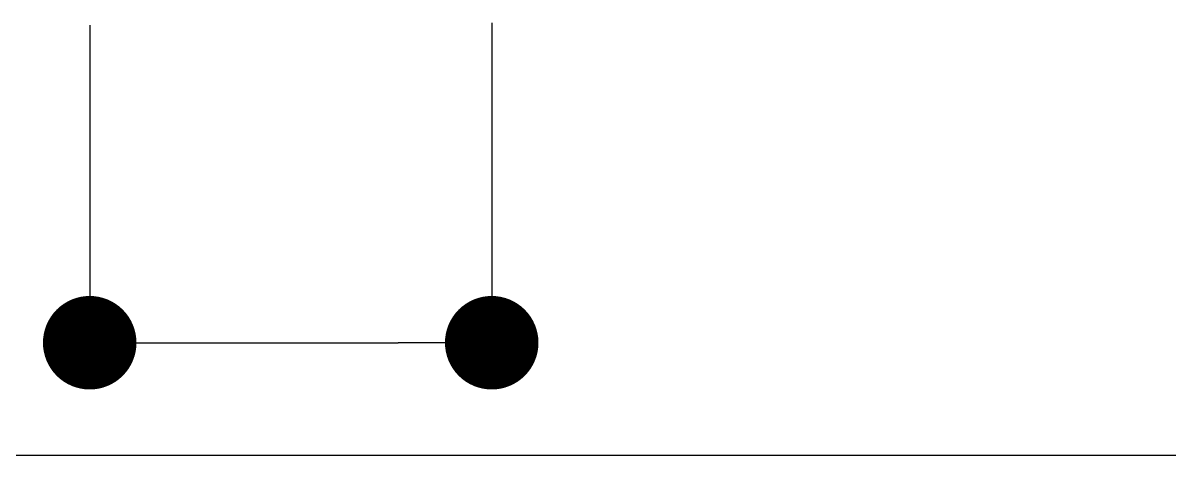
# Model space of a CAD drawing. Header units: millimetres. Extents: x 0 to 15432, y -11 to 7128.
# Drawn here: x 11711.4 to 11809.5, y 5659.2 to 5696.1 of the extents above; entities that cross this region are included whole.
import ezdxf

# ---------------------------------------------------------------- set-up
doc = ezdxf.new("R2010")
doc.units = ezdxf.units.MM
doc.header["$LTSCALE"] = 5
doc.layers.get('0').update_dxf_attribs({"color": 255})
doc.layers.add('寸法', color=4, linetype='Continuous')
doc.layers.add('金物', color=142, linetype='Continuous')

# ---------------------------------------------------------------- blocks, each defined once
blk = doc.blocks.new('_Dot')
at = {"color": 0, "linetype": 'ByBlock', "lineweight": -2}
blk.add_line((-0.5, 0), (-1, 0), dxfattribs=at)
at = {"color": 0, "linetype": 'ByBlock', "const_width": 0.5}
blk.add_lwpolyline([(-0.25, 0, 1), (0.25, 0, 1)], format="xyb", close=True, dxfattribs=at)

msp = doc.modelspace()

# ---------------------------------------------------------------- linework, layer by layer
at = {"layer": '寸法'}
for p, q in [((11717.137, 5695.948), (11717.137, 5668.794)), ((11751.519, 5696.149), (11751.519, 5668.794)), ((11725.137, 5668.794), (11743.519, 5668.794))]:
    msp.add_line(p, q, dxfattribs=at)
at = {"layer": '金物'}
msp.add_line((11640.452, 5659.183), (11879.867, 5659.183), dxfattribs=at)

# ---------------------------------------------------------------- block references
at = {"layer": '寸法', "xscale": 8, "yscale": 8, "zscale": 8, "rotation": 180}
msp.add_blockref('_Dot', (11717.137, 5668.794), dxfattribs=at)
at = {"layer": '寸法', "xscale": 8, "yscale": 8, "zscale": 8}
msp.add_blockref('_Dot', (11751.519, 5668.794), dxfattribs=at)

doc.saveas('drawing.dxf')
